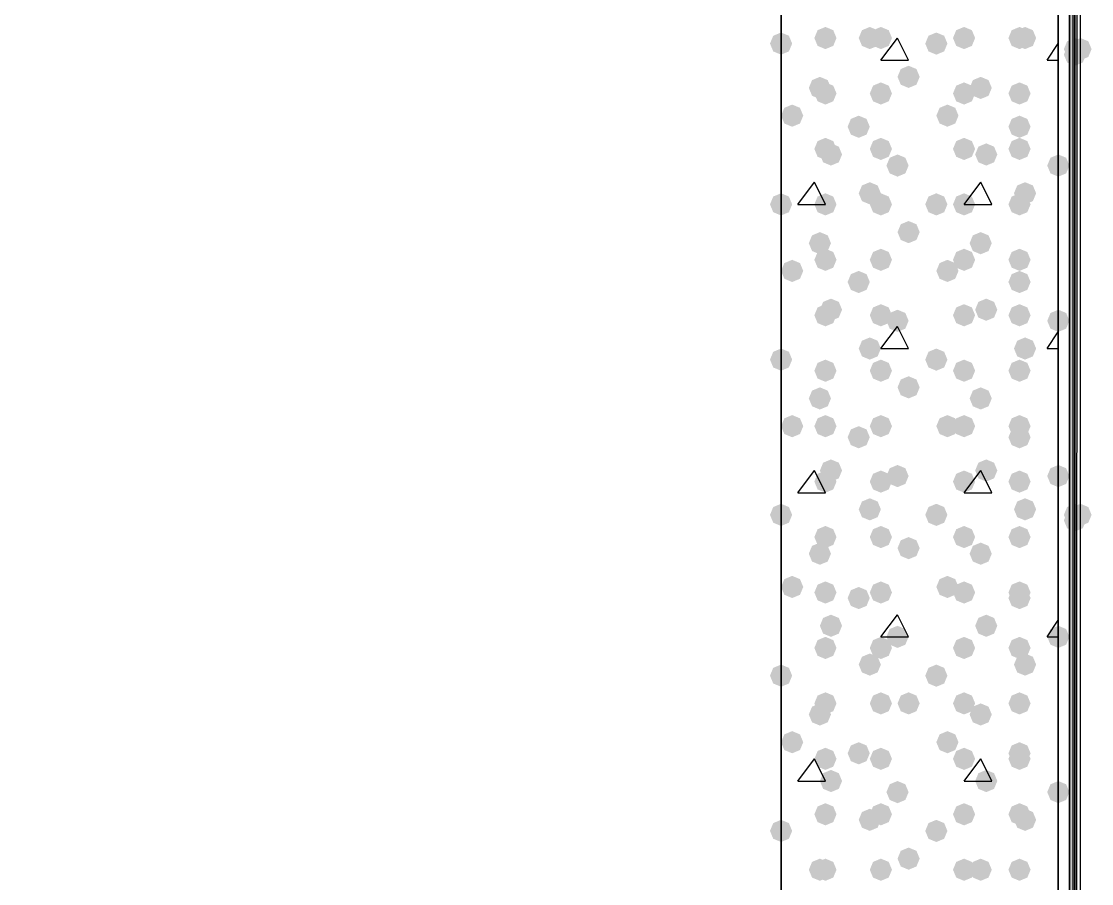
# Model space of a CAD drawing. Header units: millimetres. Extents: x 0 to 420, y 0 to 297.
# Drawn here: x 378.97 to 387.14, y 136.59 to 143.17 of the extents above; entities that cross this region are included whole.
import ezdxf

# ---------------------------------------------------------------- set-up
doc = ezdxf.new("R2010")
doc.units = ezdxf.units.MM
doc.layers.get('0').update_dxf_attribs({"linetype": 'CONTINUOUS'})

msp = doc.modelspace()

# ---------------------------------------------------------------- hatches: boundary and pattern name
at = {"true_color": 0x000007}
h = msp.add_hatch(color=0, dxfattribs=at)
h.paths.add_polyline_path([(387.011333, 228.049667), (386.969, 228.049667), (387.011333, 84.455)], flags=0)
h.paths.add_polyline_path([(386.969, 228.049667), (387.011333, 84.455), (386.969, 84.455)], flags=0)
at = {"true_color": 0x000008}
for points in [[(384.852333, 143.002), (384.827462, 142.942204), (384.767667, 142.917333), (384.707871, 142.942204), (384.683, 143.002), (384.707871, 143.061796), (384.767667, 143.086667), (384.827462, 143.061796)], [(385.191, 143.044333), (385.166129, 142.984537), (385.106333, 142.959667), (385.046538, 142.984537), (385.021667, 143.044333), (385.046537, 143.104129), (385.106333, 143.129), (385.166129, 143.104129)], [(385.529667, 143.044333), (385.504796, 142.984537), (385.445, 142.959667), (385.385204, 142.984537), (385.360333, 143.044333), (385.385204, 143.104129), (385.445, 143.129), (385.504796, 143.104129)], [(385.614333, 143.044333), (385.589462, 142.984537), (385.529667, 142.959667), (385.469871, 142.984537), (385.445, 143.044333), (385.469871, 143.104129), (385.529667, 143.129), (385.589462, 143.104129)], [(386.037667, 143.002), (386.012796, 142.942204), (385.953, 142.917333), (385.893204, 142.942204), (385.868333, 143.002), (385.893204, 143.061796), (385.953, 143.086667), (386.012796, 143.061796)], [(386.249333, 143.044333), (386.224462, 142.984537), (386.164667, 142.959667), (386.104871, 142.984537), (386.08, 143.044333), (386.104871, 143.104129), (386.164667, 143.129), (386.224462, 143.104129)], [(386.672667, 143.044333), (386.647796, 142.984537), (386.588, 142.959667), (386.528204, 142.984537), (386.503333, 143.044333), (386.528204, 143.104129), (386.588, 143.129), (386.647796, 143.104129)], [(386.715, 143.044333), (386.690129, 142.984537), (386.630333, 142.959667), (386.570538, 142.984537), (386.545667, 143.044333), (386.570537, 143.104129), (386.630333, 143.129), (386.690129, 143.104129)], [(385.826, 142.748), (385.801129, 142.688204), (385.741333, 142.663333), (385.681537, 142.688204), (385.656667, 142.748), (385.681537, 142.807796), (385.741333, 142.832667), (385.801129, 142.807796)], [(385.148667, 142.663333), (385.123796, 142.603537), (385.064, 142.578667), (385.004204, 142.603537), (384.979333, 142.663333), (385.004204, 142.723129), (385.064, 142.748), (385.123796, 142.723129)], [(386.376333, 142.663333), (386.351462, 142.603537), (386.291667, 142.578667), (386.231871, 142.603537), (386.207, 142.663333), (386.231871, 142.723129), (386.291667, 142.748), (386.351462, 142.723129)], [(385.191, 142.621), (385.166129, 142.561204), (385.106333, 142.536333), (385.046538, 142.561204), (385.021667, 142.621), (385.046537, 142.680796), (385.106333, 142.705667), (385.166129, 142.680796)], [(385.614333, 142.621), (385.589462, 142.561204), (385.529667, 142.536333), (385.469871, 142.561204), (385.445, 142.621), (385.469871, 142.680796), (385.529667, 142.705667), (385.589462, 142.680796)], [(386.249333, 142.621), (386.224462, 142.561204), (386.164667, 142.536333), (386.104871, 142.561204), (386.08, 142.621), (386.104871, 142.680796), (386.164667, 142.705667), (386.224462, 142.680796)], [(386.672667, 142.621), (386.647796, 142.561204), (386.588, 142.536333), (386.528204, 142.561204), (386.503333, 142.621), (386.528204, 142.680796), (386.588, 142.705667), (386.647796, 142.680796)], [(384.937, 142.451667), (384.912129, 142.391871), (384.852333, 142.367), (384.792537, 142.391871), (384.767667, 142.451667), (384.792537, 142.511462), (384.852333, 142.536333), (384.912129, 142.511463)], [(386.122333, 142.451667), (386.097462, 142.391871), (386.037667, 142.367), (385.977871, 142.391871), (385.953, 142.451667), (385.977871, 142.511462), (386.037667, 142.536333), (386.097462, 142.511463)], [(385.445, 142.367), (385.420129, 142.307204), (385.360333, 142.282333), (385.300538, 142.307204), (385.275667, 142.367), (385.300537, 142.426796), (385.360333, 142.451667), (385.420129, 142.426796)], [(386.672667, 142.367), (386.647796, 142.307204), (386.588, 142.282333), (386.528204, 142.307204), (386.503333, 142.367), (386.528204, 142.426796), (386.588, 142.451667), (386.647796, 142.426796)], [(385.191, 142.197667), (385.166129, 142.137871), (385.106333, 142.113), (385.046538, 142.137871), (385.021667, 142.197667), (385.046537, 142.257462), (385.106333, 142.282333), (385.166129, 142.257463)], [(385.614333, 142.197667), (385.589462, 142.137871), (385.529667, 142.113), (385.469871, 142.137871), (385.445, 142.197667), (385.469871, 142.257462), (385.529667, 142.282333), (385.589462, 142.257463)], [(386.249333, 142.197667), (386.224462, 142.137871), (386.164667, 142.113), (386.104871, 142.137871), (386.08, 142.197667), (386.104871, 142.257462), (386.164667, 142.282333), (386.224462, 142.257463)], [(386.672667, 142.197667), (386.647796, 142.137871), (386.588, 142.113), (386.528204, 142.137871), (386.503333, 142.197667), (386.528204, 142.257462), (386.588, 142.282333), (386.647796, 142.257463)], [(385.233333, 142.155333), (385.208463, 142.095537), (385.148667, 142.070667), (385.088871, 142.095537), (385.064, 142.155333), (385.088871, 142.215129), (385.148667, 142.24), (385.208462, 142.215129)], [(386.418667, 142.155333), (386.393796, 142.095537), (386.334, 142.070667), (386.274204, 142.095537), (386.249333, 142.155333), (386.274204, 142.215129), (386.334, 142.24), (386.393796, 142.215129)], [(385.741333, 142.070667), (385.716462, 142.010871), (385.656667, 141.986), (385.596871, 142.010871), (385.572, 142.070667), (385.596871, 142.130462), (385.656667, 142.155333), (385.716462, 142.130463)], [(386.969, 142.070667), (386.944129, 142.010871), (386.884333, 141.986), (386.824537, 142.010871), (386.799667, 142.070667), (386.824537, 142.130462), (386.884333, 142.155333), (386.944129, 142.130463)], [(385.529667, 141.859), (385.504796, 141.799204), (385.445, 141.774333), (385.385204, 141.799204), (385.360333, 141.859), (385.385204, 141.918796), (385.445, 141.943667), (385.504796, 141.918796)], [(386.715, 141.859), (386.690129, 141.799204), (386.630333, 141.774333), (386.570538, 141.799204), (386.545667, 141.859), (386.570537, 141.918796), (386.630333, 141.943667), (386.690129, 141.918796)], [(384.852333, 141.774333), (384.827462, 141.714537), (384.767667, 141.689667), (384.707871, 141.714537), (384.683, 141.774333), (384.707871, 141.834129), (384.767667, 141.859), (384.827462, 141.834129)], [(385.191, 141.774333), (385.166129, 141.714537), (385.106333, 141.689667), (385.046538, 141.714537), (385.021667, 141.774333), (385.046537, 141.834129), (385.106333, 141.859), (385.166129, 141.834129)], [(385.614333, 141.774333), (385.589462, 141.714537), (385.529667, 141.689667), (385.469871, 141.714537), (385.445, 141.774333), (385.469871, 141.834129), (385.529667, 141.859), (385.589462, 141.834129)], [(386.037667, 141.774333), (386.012796, 141.714537), (385.953, 141.689667), (385.893204, 141.714537), (385.868333, 141.774333), (385.893204, 141.834129), (385.953, 141.859), (386.012796, 141.834129)], [(386.249333, 141.774333), (386.224462, 141.714537), (386.164667, 141.689667), (386.104871, 141.714537), (386.08, 141.774333), (386.104871, 141.834129), (386.164667, 141.859), (386.224462, 141.834129)], [(386.672667, 141.774333), (386.647796, 141.714537), (386.588, 141.689667), (386.528204, 141.714537), (386.503333, 141.774333), (386.528204, 141.834129), (386.588, 141.859), (386.647796, 141.834129)], [(385.826, 141.562667), (385.801129, 141.502871), (385.741333, 141.478), (385.681537, 141.502871), (385.656667, 141.562667), (385.681537, 141.622462), (385.741333, 141.647333), (385.801129, 141.622463)], [(385.148667, 141.478), (385.123796, 141.418204), (385.064, 141.393333), (385.004204, 141.418204), (384.979333, 141.478), (385.004204, 141.537796), (385.064, 141.562667), (385.123796, 141.537796)], [(386.376333, 141.478), (386.351462, 141.418204), (386.291667, 141.393333), (386.231871, 141.418204), (386.207, 141.478), (386.231871, 141.537796), (386.291667, 141.562667), (386.351462, 141.537796)], [(385.191, 141.351), (385.166129, 141.291204), (385.106333, 141.266333), (385.046538, 141.291204), (385.021667, 141.351), (385.046537, 141.410796), (385.106333, 141.435667), (385.166129, 141.410796)], [(385.614333, 141.351), (385.589462, 141.291204), (385.529667, 141.266333), (385.469871, 141.291204), (385.445, 141.351), (385.469871, 141.410796), (385.529667, 141.435667), (385.589462, 141.410796)], [(386.249333, 141.351), (386.224462, 141.291204), (386.164667, 141.266333), (386.104871, 141.291204), (386.08, 141.351), (386.104871, 141.410796), (386.164667, 141.435667), (386.224462, 141.410796)], [(386.672667, 141.351), (386.647796, 141.291204), (386.588, 141.266333), (386.528204, 141.291204), (386.503333, 141.351), (386.528204, 141.410796), (386.588, 141.435667), (386.647796, 141.410796)], [(384.937, 141.266333), (384.912129, 141.206537), (384.852333, 141.181667), (384.792537, 141.206537), (384.767667, 141.266333), (384.792537, 141.326129), (384.852333, 141.351), (384.912129, 141.326129)], [(386.122333, 141.266333), (386.097462, 141.206537), (386.037667, 141.181667), (385.977871, 141.206537), (385.953, 141.266333), (385.977871, 141.326129), (386.037667, 141.351), (386.097462, 141.326129)], [(385.445, 141.181667), (385.420129, 141.121871), (385.360333, 141.097), (385.300538, 141.121871), (385.275667, 141.181667), (385.300537, 141.241462), (385.360333, 141.266333), (385.420129, 141.241463)], [(386.672667, 141.181667), (386.647796, 141.121871), (386.588, 141.097), (386.528204, 141.121871), (386.503333, 141.181667), (386.528204, 141.241462), (386.588, 141.266333), (386.647796, 141.241463)], [(385.233333, 140.97), (385.208463, 140.910204), (385.148667, 140.885333), (385.088871, 140.910204), (385.064, 140.97), (385.088871, 141.029796), (385.148667, 141.054667), (385.208462, 141.029796)], [(386.418667, 140.97), (386.393796, 140.910204), (386.334, 140.885333), (386.274204, 140.910204), (386.249333, 140.97), (386.274204, 141.029796), (386.334, 141.054667), (386.393796, 141.029796)], [(385.191, 140.927667), (385.166129, 140.867871), (385.106333, 140.843), (385.046538, 140.867871), (385.021667, 140.927667), (385.046537, 140.987462), (385.106333, 141.012333), (385.166129, 140.987463)], [(385.614333, 140.927667), (385.589462, 140.867871), (385.529667, 140.843), (385.469871, 140.867871), (385.445, 140.927667), (385.469871, 140.987462), (385.529667, 141.012333), (385.589462, 140.987463)], [(385.741333, 140.885333), (385.716462, 140.825537), (385.656667, 140.800667), (385.596871, 140.825537), (385.572, 140.885333), (385.596871, 140.945129), (385.656667, 140.97), (385.716462, 140.945129)], [(386.249333, 140.927667), (386.224462, 140.867871), (386.164667, 140.843), (386.104871, 140.867871), (386.08, 140.927667), (386.104871, 140.987462), (386.164667, 141.012333), (386.224462, 140.987463)], [(386.672667, 140.927667), (386.647796, 140.867871), (386.588, 140.843), (386.528204, 140.867871), (386.503333, 140.927667), (386.528204, 140.987462), (386.588, 141.012333), (386.647796, 140.987463)], [(386.969, 140.885333), (386.944129, 140.825537), (386.884333, 140.800667), (386.824537, 140.825537), (386.799667, 140.885333), (386.824537, 140.945129), (386.884333, 140.97), (386.944129, 140.945129)], [(385.529667, 140.673667), (385.504796, 140.613871), (385.445, 140.589), (385.385204, 140.613871), (385.360333, 140.673667), (385.385204, 140.733462), (385.445, 140.758333), (385.504796, 140.733463)], [(386.715, 140.673667), (386.690129, 140.613871), (386.630333, 140.589), (386.570538, 140.613871), (386.545667, 140.673667), (386.570537, 140.733462), (386.630333, 140.758333), (386.690129, 140.733463)], [(384.852333, 140.589), (384.827462, 140.529204), (384.767667, 140.504333), (384.707871, 140.529204), (384.683, 140.589), (384.707871, 140.648796), (384.767667, 140.673667), (384.827462, 140.648796)], [(386.037667, 140.589), (386.012796, 140.529204), (385.953, 140.504333), (385.893204, 140.529204), (385.868333, 140.589), (385.893204, 140.648796), (385.953, 140.673667), (386.012796, 140.648796)], [(385.191, 140.504333), (385.166129, 140.444537), (385.106333, 140.419667), (385.046538, 140.444537), (385.021667, 140.504333), (385.046537, 140.564129), (385.106333, 140.589), (385.166129, 140.564129)], [(385.614333, 140.504333), (385.589462, 140.444537), (385.529667, 140.419667), (385.469871, 140.444537), (385.445, 140.504333), (385.469871, 140.564129), (385.529667, 140.589), (385.589462, 140.564129)], [(386.249333, 140.504333), (386.224462, 140.444537), (386.164667, 140.419667), (386.104871, 140.444537), (386.08, 140.504333), (386.104871, 140.564129), (386.164667, 140.589), (386.224462, 140.564129)], [(386.672667, 140.504333), (386.647796, 140.444537), (386.588, 140.419667), (386.528204, 140.444537), (386.503333, 140.504333), (386.528204, 140.564129), (386.588, 140.589), (386.647796, 140.564129)], [(385.826, 140.377333), (385.801129, 140.317537), (385.741333, 140.292667), (385.681537, 140.317537), (385.656667, 140.377333), (385.681537, 140.437129), (385.741333, 140.462), (385.801129, 140.437129)], [(385.148667, 140.292667), (385.123796, 140.232871), (385.064, 140.208), (385.004204, 140.232871), (384.979333, 140.292667), (385.004204, 140.352462), (385.064, 140.377333), (385.123796, 140.352463)], [(386.376333, 140.292667), (386.351462, 140.232871), (386.291667, 140.208), (386.231871, 140.232871), (386.207, 140.292667), (386.231871, 140.352462), (386.291667, 140.377333), (386.351462, 140.352463)], [(384.937, 140.081), (384.912129, 140.021204), (384.852333, 139.996333), (384.792537, 140.021204), (384.767667, 140.081), (384.792537, 140.140796), (384.852333, 140.165667), (384.912129, 140.140796)], [(385.191, 140.081), (385.166129, 140.021204), (385.106333, 139.996333), (385.046538, 140.021204), (385.021667, 140.081), (385.046537, 140.140796), (385.106333, 140.165667), (385.166129, 140.140796)], [(385.614333, 140.081), (385.589462, 140.021204), (385.529667, 139.996333), (385.469871, 140.021204), (385.445, 140.081), (385.469871, 140.140796), (385.529667, 140.165667), (385.589462, 140.140796)], [(386.122333, 140.081), (386.097462, 140.021204), (386.037667, 139.996333), (385.977871, 140.021204), (385.953, 140.081), (385.977871, 140.140796), (386.037667, 140.165667), (386.097462, 140.140796)], [(386.249333, 140.081), (386.224462, 140.021204), (386.164667, 139.996333), (386.104871, 140.021204), (386.08, 140.081), (386.104871, 140.140796), (386.164667, 140.165667), (386.224462, 140.140796)], [(386.672667, 140.081), (386.647796, 140.021204), (386.588, 139.996333), (386.528204, 140.021204), (386.503333, 140.081), (386.528204, 140.140796), (386.588, 140.165667), (386.647796, 140.140796)], [(385.445, 139.996333), (385.420129, 139.936537), (385.360333, 139.911667), (385.300538, 139.936537), (385.275667, 139.996333), (385.300537, 140.056129), (385.360333, 140.081), (385.420129, 140.056129)], [(386.672667, 139.996333), (386.647796, 139.936537), (386.588, 139.911667), (386.528204, 139.936537), (386.503333, 139.996333), (386.528204, 140.056129), (386.588, 140.081), (386.647796, 140.056129)], [(385.233333, 139.742333), (385.208463, 139.682537), (385.148667, 139.657667), (385.088871, 139.682537), (385.064, 139.742333), (385.088871, 139.802129), (385.148667, 139.827), (385.208462, 139.802129)], [(386.418667, 139.742333), (386.393796, 139.682537), (386.334, 139.657667), (386.274204, 139.682537), (386.249333, 139.742333), (386.274204, 139.802129), (386.334, 139.827), (386.393796, 139.802129)], [(385.191, 139.657667), (385.166129, 139.597871), (385.106333, 139.573), (385.046538, 139.597871), (385.021667, 139.657667), (385.046537, 139.717462), (385.106333, 139.742333), (385.166129, 139.717463)], [(385.614333, 139.657667), (385.589462, 139.597871), (385.529667, 139.573), (385.469871, 139.597871), (385.445, 139.657667), (385.469871, 139.717462), (385.529667, 139.742333), (385.589462, 139.717463)], [(385.741333, 139.7), (385.716462, 139.640204), (385.656667, 139.615333), (385.596871, 139.640204), (385.572, 139.7), (385.596871, 139.759796), (385.656667, 139.784667), (385.716462, 139.759796)], [(386.249333, 139.657667), (386.224462, 139.597871), (386.164667, 139.573), (386.104871, 139.597871), (386.08, 139.657667), (386.104871, 139.717462), (386.164667, 139.742333), (386.224462, 139.717463)], [(386.672667, 139.657667), (386.647796, 139.597871), (386.588, 139.573), (386.528204, 139.597871), (386.503333, 139.657667), (386.528204, 139.717462), (386.588, 139.742333), (386.647796, 139.717463)], [(386.969, 139.7), (386.944129, 139.640204), (386.884333, 139.615333), (386.824537, 139.640204), (386.799667, 139.7), (386.824537, 139.759796), (386.884333, 139.784667), (386.944129, 139.759796)], [(384.852333, 139.403667), (384.827462, 139.343871), (384.767667, 139.319), (384.707871, 139.343871), (384.683, 139.403667), (384.707871, 139.463462), (384.767667, 139.488333), (384.827462, 139.463463)], [(385.529667, 139.446), (385.504796, 139.386204), (385.445, 139.361333), (385.385204, 139.386204), (385.360333, 139.446), (385.385204, 139.505796), (385.445, 139.530667), (385.504796, 139.505796)], [(386.037667, 139.403667), (386.012796, 139.343871), (385.953, 139.319), (385.893204, 139.343871), (385.868333, 139.403667), (385.893204, 139.463462), (385.953, 139.488333), (386.012796, 139.463463)], [(386.715, 139.446), (386.690129, 139.386204), (386.630333, 139.361333), (386.570538, 139.386204), (386.545667, 139.446), (386.570537, 139.505796), (386.630333, 139.530667), (386.690129, 139.505796)], [(385.191, 139.234333), (385.166129, 139.174537), (385.106333, 139.149667), (385.046538, 139.174537), (385.021667, 139.234333), (385.046537, 139.294129), (385.106333, 139.319), (385.166129, 139.294129)], [(385.614333, 139.234333), (385.589462, 139.174537), (385.529667, 139.149667), (385.469871, 139.174537), (385.445, 139.234333), (385.469871, 139.294129), (385.529667, 139.319), (385.589462, 139.294129)], [(386.249333, 139.234333), (386.224462, 139.174537), (386.164667, 139.149667), (386.104871, 139.174537), (386.08, 139.234333), (386.104871, 139.294129), (386.164667, 139.319), (386.224462, 139.294129)], [(386.672667, 139.234333), (386.647796, 139.174537), (386.588, 139.149667), (386.528204, 139.174537), (386.503333, 139.234333), (386.528204, 139.294129), (386.588, 139.319), (386.647796, 139.294129)], [(385.826, 139.149667), (385.801129, 139.089871), (385.741333, 139.065), (385.681537, 139.089871), (385.656667, 139.149667), (385.681537, 139.209462), (385.741333, 139.234333), (385.801129, 139.209463)], [(385.148667, 139.107333), (385.123796, 139.047537), (385.064, 139.022667), (385.004204, 139.047537), (384.979333, 139.107333), (385.004204, 139.167129), (385.064, 139.192), (385.123796, 139.167129)], [(386.376333, 139.107333), (386.351462, 139.047537), (386.291667, 139.022667), (386.231871, 139.047537), (386.207, 139.107333), (386.231871, 139.167129), (386.291667, 139.192), (386.351462, 139.167129)], [(384.937, 138.853333), (384.912129, 138.793537), (384.852333, 138.768667), (384.792537, 138.793537), (384.767667, 138.853333), (384.792537, 138.913129), (384.852333, 138.938), (384.912129, 138.913129)], [(385.191, 138.811), (385.166129, 138.751204), (385.106333, 138.726333), (385.046538, 138.751204), (385.021667, 138.811), (385.046537, 138.870796), (385.106333, 138.895667), (385.166129, 138.870796)], [(385.614333, 138.811), (385.589462, 138.751204), (385.529667, 138.726333), (385.469871, 138.751204), (385.445, 138.811), (385.469871, 138.870796), (385.529667, 138.895667), (385.589462, 138.870796)], [(386.122333, 138.853333), (386.097462, 138.793537), (386.037667, 138.768667), (385.977871, 138.793537), (385.953, 138.853333), (385.977871, 138.913129), (386.037667, 138.938), (386.097462, 138.913129)], [(386.249333, 138.811), (386.224462, 138.751204), (386.164667, 138.726333), (386.104871, 138.751204), (386.08, 138.811), (386.104871, 138.870796), (386.164667, 138.895667), (386.224462, 138.870796)], [(386.672667, 138.811), (386.647796, 138.751204), (386.588, 138.726333), (386.528204, 138.751204), (386.503333, 138.811), (386.528204, 138.870796), (386.588, 138.895667), (386.647796, 138.870796)], [(385.445, 138.768667), (385.420129, 138.708871), (385.360333, 138.684), (385.300538, 138.708871), (385.275667, 138.768667), (385.300537, 138.828462), (385.360333, 138.853333), (385.420129, 138.828463)], [(386.672667, 138.768667), (386.647796, 138.708871), (386.588, 138.684), (386.528204, 138.708871), (386.503333, 138.768667), (386.528204, 138.828462), (386.588, 138.853333), (386.647796, 138.828463)], [(385.233333, 138.557), (385.208463, 138.497204), (385.148667, 138.472333), (385.088871, 138.497204), (385.064, 138.557), (385.088871, 138.616796), (385.148667, 138.641667), (385.208462, 138.616796)], [(386.418667, 138.557), (386.393796, 138.497204), (386.334, 138.472333), (386.274204, 138.497204), (386.249333, 138.557), (386.274204, 138.616796), (386.334, 138.641667), (386.393796, 138.616796)], [(385.741333, 138.472333), (385.716462, 138.412537), (385.656667, 138.387667), (385.596871, 138.412537), (385.572, 138.472333), (385.596871, 138.532129), (385.656667, 138.557), (385.716462, 138.532129)], [(386.969, 138.472333), (386.944129, 138.412537), (386.884333, 138.387667), (386.824537, 138.412537), (386.799667, 138.472333), (386.824537, 138.532129), (386.884333, 138.557), (386.944129, 138.532129)], [(385.191, 138.387667), (385.166129, 138.327871), (385.106333, 138.303), (385.046538, 138.327871), (385.021667, 138.387667), (385.046537, 138.447462), (385.106333, 138.472333), (385.166129, 138.447463)], [(385.614333, 138.387667), (385.589462, 138.327871), (385.529667, 138.303), (385.469871, 138.327871), (385.445, 138.387667), (385.469871, 138.447462), (385.529667, 138.472333), (385.589462, 138.447463)], [(386.249333, 138.387667), (386.224462, 138.327871), (386.164667, 138.303), (386.104871, 138.327871), (386.08, 138.387667), (386.104871, 138.447462), (386.164667, 138.472333), (386.224462, 138.447463)], [(386.672667, 138.387667), (386.647796, 138.327871), (386.588, 138.303), (386.528204, 138.327871), (386.503333, 138.387667), (386.528204, 138.447462), (386.588, 138.472333), (386.647796, 138.447463)], [(385.529667, 138.260667), (385.504796, 138.200871), (385.445, 138.176), (385.385204, 138.200871), (385.360333, 138.260667), (385.385204, 138.320462), (385.445, 138.345333), (385.504796, 138.320463)], [(386.715, 138.260667), (386.690129, 138.200871), (386.630333, 138.176), (386.570538, 138.200871), (386.545667, 138.260667), (386.570537, 138.320462), (386.630333, 138.345333), (386.690129, 138.320463)], [(384.852333, 138.176), (384.827462, 138.116204), (384.767667, 138.091333), (384.707871, 138.116204), (384.683, 138.176), (384.707871, 138.235796), (384.767667, 138.260667), (384.827462, 138.235796)], [(386.037667, 138.176), (386.012796, 138.116204), (385.953, 138.091333), (385.893204, 138.116204), (385.868333, 138.176), (385.893204, 138.235796), (385.953, 138.260667), (386.012796, 138.235796)], [(385.191, 137.964333), (385.166129, 137.904537), (385.106333, 137.879667), (385.046538, 137.904537), (385.021667, 137.964333), (385.046537, 138.024129), (385.106333, 138.049), (385.166129, 138.024129)], [(385.614333, 137.964333), (385.589462, 137.904537), (385.529667, 137.879667), (385.469871, 137.904537), (385.445, 137.964333), (385.469871, 138.024129), (385.529667, 138.049), (385.589462, 138.024129)], [(385.826, 137.964333), (385.801129, 137.904537), (385.741333, 137.879667), (385.681537, 137.904537), (385.656667, 137.964333), (385.681537, 138.024129), (385.741333, 138.049), (385.801129, 138.024129)], [(386.249333, 137.964333), (386.224462, 137.904537), (386.164667, 137.879667), (386.104871, 137.904537), (386.08, 137.964333), (386.104871, 138.024129), (386.164667, 138.049), (386.224462, 138.024129)], [(386.672667, 137.964333), (386.647796, 137.904537), (386.588, 137.879667), (386.528204, 137.904537), (386.503333, 137.964333), (386.528204, 138.024129), (386.588, 138.049), (386.647796, 138.024129)], [(385.148667, 137.879667), (385.123796, 137.819871), (385.064, 137.795), (385.004204, 137.819871), (384.979333, 137.879667), (385.004204, 137.939462), (385.064, 137.964333), (385.123796, 137.939463)], [(386.376333, 137.879667), (386.351462, 137.819871), (386.291667, 137.795), (386.231871, 137.819871), (386.207, 137.879667), (386.231871, 137.939462), (386.291667, 137.964333), (386.351462, 137.939463)], [(384.937, 137.668), (384.912129, 137.608204), (384.852333, 137.583333), (384.792537, 137.608204), (384.767667, 137.668), (384.792537, 137.727796), (384.852333, 137.752667), (384.912129, 137.727796)], [(386.122333, 137.668), (386.097462, 137.608204), (386.037667, 137.583333), (385.977871, 137.608204), (385.953, 137.668), (385.977871, 137.727796), (386.037667, 137.752667), (386.097462, 137.727796)], [(385.191, 137.541), (385.166129, 137.481204), (385.106333, 137.456333), (385.046538, 137.481204), (385.021667, 137.541), (385.046537, 137.600796), (385.106333, 137.625667), (385.166129, 137.600796)], [(385.445, 137.583333), (385.420129, 137.523537), (385.360333, 137.498667), (385.300538, 137.523537), (385.275667, 137.583333), (385.300537, 137.643129), (385.360333, 137.668), (385.420129, 137.643129)], [(385.614333, 137.541), (385.589462, 137.481204), (385.529667, 137.456333), (385.469871, 137.481204), (385.445, 137.541), (385.469871, 137.600796), (385.529667, 137.625667), (385.589462, 137.600796)], [(386.249333, 137.541), (386.224462, 137.481204), (386.164667, 137.456333), (386.104871, 137.481204), (386.08, 137.541), (386.104871, 137.600796), (386.164667, 137.625667), (386.224462, 137.600796)], [(386.672667, 137.583333), (386.647796, 137.523537), (386.588, 137.498667), (386.528204, 137.523537), (386.503333, 137.583333), (386.528204, 137.643129), (386.588, 137.668), (386.647796, 137.643129)], [(386.672667, 137.541), (386.647796, 137.481204), (386.588, 137.456333), (386.528204, 137.481204), (386.503333, 137.541), (386.528204, 137.600796), (386.588, 137.625667), (386.647796, 137.600796)], [(385.233333, 137.371667), (385.208463, 137.311871), (385.148667, 137.287), (385.088871, 137.311871), (385.064, 137.371667), (385.088871, 137.431462), (385.148667, 137.456333), (385.208462, 137.431463)], [(386.418667, 137.371667), (386.393796, 137.311871), (386.334, 137.287), (386.274204, 137.311871), (386.249333, 137.371667), (386.274204, 137.431462), (386.334, 137.456333), (386.393796, 137.431463)], [(385.741333, 137.287), (385.716462, 137.227204), (385.656667, 137.202333), (385.596871, 137.227204), (385.572, 137.287), (385.596871, 137.346796), (385.656667, 137.371667), (385.716462, 137.346796)], [(386.969, 137.287), (386.944129, 137.227204), (386.884333, 137.202333), (386.824537, 137.227204), (386.799667, 137.287), (386.824537, 137.346796), (386.884333, 137.371667), (386.944129, 137.346796)], [(385.191, 137.117667), (385.166129, 137.057871), (385.106333, 137.033), (385.046538, 137.057871), (385.021667, 137.117667), (385.046537, 137.177462), (385.106333, 137.202333), (385.166129, 137.177463)], [(385.614333, 137.117667), (385.589462, 137.057871), (385.529667, 137.033), (385.469871, 137.057871), (385.445, 137.117667), (385.469871, 137.177462), (385.529667, 137.202333), (385.589462, 137.177463)], [(386.249333, 137.117667), (386.224462, 137.057871), (386.164667, 137.033), (386.104871, 137.057871), (386.08, 137.117667), (386.104871, 137.177462), (386.164667, 137.202333), (386.224462, 137.177463)], [(386.672667, 137.117667), (386.647796, 137.057871), (386.588, 137.033), (386.528204, 137.057871), (386.503333, 137.117667), (386.528204, 137.177462), (386.588, 137.202333), (386.647796, 137.177463)], [(385.529667, 137.075333), (385.504796, 137.015537), (385.445, 136.990667), (385.385204, 137.015537), (385.360333, 137.075333), (385.385204, 137.135129), (385.445, 137.16), (385.504796, 137.135129)], [(386.715, 137.075333), (386.690129, 137.015537), (386.630333, 136.990667), (386.570538, 137.015537), (386.545667, 137.075333), (386.570537, 137.135129), (386.630333, 137.16), (386.690129, 137.135129)], [(384.852333, 136.990667), (384.827462, 136.930871), (384.767667, 136.906), (384.707871, 136.930871), (384.683, 136.990667), (384.707871, 137.050462), (384.767667, 137.075333), (384.827462, 137.050463)], [(386.037667, 136.990667), (386.012796, 136.930871), (385.953, 136.906), (385.893204, 136.930871), (385.868333, 136.990667), (385.893204, 137.050462), (385.953, 137.075333), (386.012796, 137.050463)], [(385.826, 136.779), (385.801129, 136.719204), (385.741333, 136.694333), (385.681537, 136.719204), (385.656667, 136.779), (385.681537, 136.838796), (385.741333, 136.863667), (385.801129, 136.838796)], [(385.148667, 136.694333), (385.123796, 136.634537), (385.064, 136.609667), (385.004204, 136.634537), (384.979333, 136.694333), (385.004204, 136.754129), (385.064, 136.779), (385.123796, 136.754129)], [(385.191, 136.694333), (385.166129, 136.634537), (385.106333, 136.609667), (385.046538, 136.634537), (385.021667, 136.694333), (385.046537, 136.754129), (385.106333, 136.779), (385.166129, 136.754129)], [(385.614333, 136.694333), (385.589462, 136.634537), (385.529667, 136.609667), (385.469871, 136.634537), (385.445, 136.694333), (385.469871, 136.754129), (385.529667, 136.779), (385.589462, 136.754129)], [(386.249333, 136.694333), (386.224462, 136.634537), (386.164667, 136.609667), (386.104871, 136.634537), (386.08, 136.694333), (386.104871, 136.754129), (386.164667, 136.779), (386.224462, 136.754129)], [(386.376333, 136.694333), (386.351462, 136.634537), (386.291667, 136.609667), (386.231871, 136.634537), (386.207, 136.694333), (386.231871, 136.754129), (386.291667, 136.779), (386.351462, 136.754129)], [(386.672667, 136.694333), (386.647796, 136.634537), (386.588, 136.609667), (386.528204, 136.634537), (386.503333, 136.694333), (386.528204, 136.754129), (386.588, 136.779), (386.647796, 136.754129)]]:
    msp.add_hatch(color=0, dxfattribs=at).paths.add_polyline_path(points, flags=0)
at = {"true_color": 0x0000fe}
for points in [[(387.096, 142.959667), (387.071129, 142.899871), (387.011333, 142.875), (386.951537, 142.899871), (386.926667, 142.959667), (386.951537, 143.019462), (387.011333, 143.044333), (387.071129, 143.019463)], [(387.096, 142.959667), (387.071129, 142.899871), (387.011333, 142.875), (386.951537, 142.899871), (386.926667, 142.959667), (386.951537, 143.019462), (387.011333, 143.044333), (387.071129, 143.019463)], [(387.096, 142.917333), (387.071129, 142.857537), (387.011333, 142.832667), (386.951537, 142.857537), (386.926667, 142.917333), (386.951537, 142.977129), (387.011333, 143.002), (387.071129, 142.977129)], [(387.138333, 142.959667), (387.113462, 142.899871), (387.053667, 142.875), (386.993871, 142.899871), (386.969, 142.959667), (386.993871, 143.019462), (387.053667, 143.044333), (387.113462, 143.019463)], [(387.096, 139.403667), (387.071129, 139.343871), (387.011333, 139.319), (386.951537, 139.343871), (386.926667, 139.403667), (386.951537, 139.463462), (387.011333, 139.488333), (387.071129, 139.463463)], [(387.096, 139.403667), (387.071129, 139.343871), (387.011333, 139.319), (386.951537, 139.343871), (386.926667, 139.403667), (386.951537, 139.463462), (387.011333, 139.488333), (387.071129, 139.463463)], [(387.138333, 139.403667), (387.113462, 139.343871), (387.053667, 139.319), (386.993871, 139.343871), (386.969, 139.403667), (386.993871, 139.463462), (387.053667, 139.488333), (387.113462, 139.463463)], [(387.096, 139.361333), (387.071129, 139.301537), (387.011333, 139.276667), (386.951537, 139.301537), (386.926667, 139.361333), (386.951537, 139.421129), (387.011333, 139.446), (387.071129, 139.421129)]]:
    msp.add_hatch(color=0, dxfattribs=at).paths.add_polyline_path(points, flags=0)

# ---------------------------------------------------------------- linework, layer by layer
at = {"color": 0, "true_color": 0x000007}
for points in [[(387.011333, 228.049667), (386.969, 228.049667), (387.011333, 84.455)], [(386.969, 228.049667), (387.011333, 84.455), (386.969, 84.455)], [(387.053667, 228.049667), (387.011333, 228.049667), (387.011333, 84.412667)], [(387.011333, 228.049667), (387.011333, 84.412667)], [(38.650333, 126.915333), (38.650333, 150.241), (386.884333, 150.241), (386.884333, 126.915333), (224.409, 126.915333), (224.409, 105.748667), (201.125667, 105.748667), (201.125667, 126.915333)], [(38.650333, 126.915333), (38.650333, 150.241), (386.884333, 150.241), (386.884333, 126.915333), (224.409, 126.915333), (224.409, 105.748667), (201.125667, 105.748667), (201.125667, 126.915333)]]:
    msp.add_lwpolyline(points, close=True, dxfattribs=at)
for points in [[(386.969, 228.049667), (386.969, 84.455)], [(387.053667, 84.412667), (387.053667, 228.092), (387.011333, 228.092)], [(387.011333, 228.049667), (387.011333, 84.412667)], [(387.011333, 228.049667), (387.011333, 84.455), (387.011333, 84.412667)], [(384.767667, 148.124333), (384.767667, 129.032)], [(386.884333, 129.032), (386.884333, 148.124333)]]:
    msp.add_lwpolyline(points, dxfattribs=at)
at = {"color": 0, "true_color": 0x0000fd}
msp.add_lwpolyline([(222.292333, 129.032), (384.767667, 129.032), (384.767667, 148.124333), (40.767, 148.124333), (40.767, 129.032), (203.242333, 129.032), (203.242333, 107.865333), (222.292333, 107.865333)], close=True, dxfattribs=at)
at = {"color": 0, "true_color": 0x000008}
for points in [[(385.529667, 142.875), (385.656667, 143.044333)], [(385.741333, 142.875), (385.656667, 143.044333)], [(386.799667, 142.875), (386.884333, 143.002)], [(385.529667, 142.875), (385.741333, 142.875)], [(386.799667, 142.875), (386.884333, 142.875)], [(384.894667, 141.774333), (385.021667, 141.943667)], [(385.106333, 141.774333), (385.021667, 141.943667)], [(386.164667, 141.774333), (386.291667, 141.943667)], [(386.376333, 141.774333), (386.291667, 141.943667)], [(384.894667, 141.774333), (385.106333, 141.774333)], [(386.164667, 141.774333), (386.376333, 141.774333)], [(385.529667, 140.673667), (385.656667, 140.843)], [(385.741333, 140.673667), (385.656667, 140.843)], [(386.799667, 140.673667), (386.884333, 140.800667)], [(385.529667, 140.673667), (385.741333, 140.673667)], [(386.799667, 140.673667), (386.884333, 140.673667)], [(384.894667, 139.573), (385.021667, 139.742333)], [(385.106333, 139.573), (385.021667, 139.742333)], [(386.164667, 139.573), (386.291667, 139.742333)], [(386.376333, 139.573), (386.291667, 139.742333)], [(384.894667, 139.573), (385.106333, 139.573)], [(386.164667, 139.573), (386.376333, 139.573)], [(385.529667, 138.472333), (385.656667, 138.641667)], [(385.741333, 138.472333), (385.656667, 138.641667)], [(386.799667, 138.472333), (386.884333, 138.599333)], [(385.529667, 138.472333), (385.741333, 138.472333)], [(386.799667, 138.472333), (386.884333, 138.472333)], [(384.894667, 137.371667), (385.021667, 137.541)], [(385.106333, 137.371667), (385.021667, 137.541)], [(386.164667, 137.371667), (386.291667, 137.541)], [(386.376333, 137.371667), (386.291667, 137.541)], [(384.894667, 137.371667), (385.106333, 137.371667)], [(386.164667, 137.371667), (386.376333, 137.371667)]]:
    msp.add_lwpolyline(points, dxfattribs=at)

doc.saveas('drawing.dxf')
